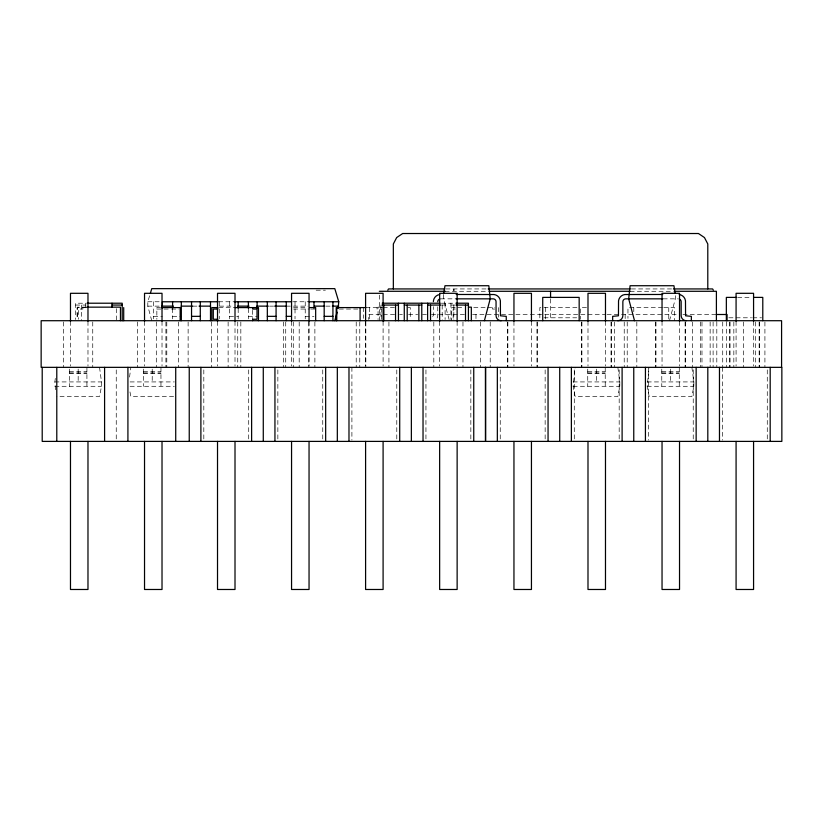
<?xml version="1.0" encoding="UTF-8"?>
<svg xmlns="http://www.w3.org/2000/svg" width="823" height="823" viewBox="0 0 823 823"><rect width="100%" height="100%" fill="white"/><g stroke="black" fill="none" stroke-linecap="round" stroke-linejoin="round"><path stroke-width="0.62" stroke-dasharray="4.12 3.09" d="M55.501 389.701L54.853 381.923L55.501 377.068M129.55 377.068L130.847 367.346M617.847 367.346L619.801 381.923L619.801 386.296L617.847 396.501L575.112 396.501L573.158 386.296L575.112 367.346M691.886 367.346L693.84 381.923L693.84 386.296L691.886 396.501L649.152 396.501L647.197 386.296L649.152 367.346M99.542 367.346L101.496 381.923L101.496 386.296L99.542 396.501L56.808 396.501M669.5 320.713L675.333 298.842L675.333 294.469M151.761 320.713L147.811 306.135L147.811 301.763L149.611 295.796M432.507 316.341L433.361 315.703L433.382 306.65M445.85 288.935L488.173 288.935M631.385 288.935L673.399 288.935M316.176 290.19L325.383 290.19M445.12 291.291L487.844 291.291M630.12 291.291L673.235 291.291M737.655 297.391L751.481 297.391M440.665 298.842L456.333 298.842M663.122 298.842L678.245 298.842M147.811 301.763L159.96 301.763M218.62 301.763L233.958 301.763M292.741 301.763L308.08 301.763M441.354 303.214L454.677 303.214M75.582 305.055L85.777 305.055M441.354 305.055L445.099 305.055M450.932 305.055L454.677 305.055M147.811 306.135L162.388 306.135M192.788 306.135L199.073 306.135M219.576 306.135L233.67 306.135M269.553 306.135L273.575 306.135M286.281 306.135L307.997 306.135M325.939 306.135L331.669 306.135M86.209 307.154L77.331 307.154L77.331 319.478M380.967 307.154L378.055 307.154L378.055 319.478M86.641 307.586L77.064 307.586L77.064 318.326M160.536 307.586L156.854 307.586L156.854 319.252M218.908 307.586L233.897 307.586M293.574 307.586L307.072 307.586M365.947 307.586L382.86 307.586M383.189 307.586L394.433 307.586M407.93 307.586L410.266 307.586L410.266 318.326M455.212 307.586L451.714 307.586L451.714 320.713M457.547 307.586L463.791 307.586M473.781 307.586L486.28 307.586M487.525 307.586L494.86 307.586M576.902 307.586L539.837 307.586L539.837 320.713M586.48 307.586L580.647 307.586L580.647 319.252M662.525 307.586L627.959 307.586L627.959 318.326M663.78 307.586L674.603 307.586L674.603 320.713M156.854 309.047L170.351 309.047M171.575 309.047L178.941 309.047M293.574 309.047L309.53 309.047M310.755 309.047L315.662 309.047M339.23 309.047L358.869 309.047M455.356 309.047L453.175 309.047L453.175 319.252M494.716 309.047L492.524 309.047L492.524 307.586M394.587 314.499L368.663 314.499L368.663 319.468M399.68 314.499L402.334 314.499M408.578 314.499L417.673 314.499M422.559 314.499L426.376 314.499M431.468 314.499L464.522 314.499M472.618 314.499L605.841 314.499M607.127 314.499L677.854 314.499M682.977 314.499L716.401 314.499M153.644 316.341L162.388 316.341M172.593 316.341L181.338 316.341M229.432 316.341L238.186 316.341M248.381 316.341L257.126 316.341M305.23 316.341L313.974 316.341M543.982 317.791L576.645 317.791M728.859 317.791L751.481 317.791M752.736 317.791L761.532 317.791M69.43 371.718L86.919 371.718M143.469 371.718L160.958 371.718M587.735 371.718L605.224 371.718M661.774 371.718L679.263 371.718M69.43 373.045L86.919 373.045M143.469 373.045L160.958 373.045M587.735 373.045L605.224 373.045M661.774 373.045L679.263 373.045M69.43 373.179L86.919 373.179M143.469 373.179L160.958 373.179M587.735 373.179L605.224 373.179M661.774 373.179L679.263 373.179M54.853 381.923L101.496 381.923M130.106 381.923L174.322 381.923M573.158 381.923L619.801 381.923M647.197 381.923L693.84 381.923M54.853 386.296L101.496 386.296M130.106 386.296L174.322 386.296M573.158 386.296L619.801 386.296M647.197 386.296L693.84 386.296M173.581 396.501L130.847 396.501L129.55 389.701M449.091 319.499L443.576 298.842L443.576 294.469M767.273 369.908L767.273 440.12M764.917 321.968L764.917 367.346M759.372 321.968L759.372 367.346M759.145 321.968L759.145 367.346M755.298 321.968L755.298 367.346M753.57 321.392L753.57 366.07M743.457 321.968L743.457 367.346M736.081 321.392L736.081 366.07M733.838 321.968L733.838 367.346M729.991 321.968L729.991 367.346M729.754 321.968L729.754 367.346M726.431 321.968L726.431 367.346M722.728 321.968L722.728 367.346M722.378 367.346L722.378 440.12M716.812 321.968L716.812 367.346M713.109 321.968L713.109 367.346M710.136 321.968L710.136 367.346M701.978 321.968L701.978 367.346M700.517 321.968L700.517 367.346M693.233 369.908L693.233 440.12M692.359 321.968L692.359 367.346M685.333 321.968L685.333 367.346M685.096 321.968L685.096 367.346M679.531 321.392L679.531 366.07M679.263 367.346L679.263 386.296M670.519 369.105L670.519 381.913M668.77 307.586L668.77 319.252M662.042 321.392L662.042 366.07M661.774 369.105L661.774 386.296M655.952 321.968L655.952 367.346M655.715 321.968L655.715 367.346M648.339 367.346L648.339 440.12M636.827 321.968L636.827 367.346M633.792 307.586L633.792 312.874M627.208 321.968L627.208 367.346M625.161 314.499L625.161 319.468M624.225 321.968L624.225 367.346M619.184 369.908L619.184 440.12M614.606 321.968L614.606 367.346M611.283 321.968L611.283 367.346M611.057 321.968L611.057 367.346M605.481 321.392L605.481 366.07M605.224 367.346L605.224 386.296M596.48 369.105L596.48 381.913M587.992 321.392L587.992 366.07M587.735 369.105L587.735 386.296M581.902 321.968L581.902 367.346M581.666 321.968L581.666 367.346M574.289 369.908L574.289 441.395M550.566 298.965L550.566 320.713M545.67 307.586L545.67 319.252M545.145 369.908L545.145 440.12M537.244 321.968L537.244 367.346M537.008 321.968L537.008 367.346M531.442 321.392L531.442 366.07M513.953 321.392L513.953 366.07M507.863 321.968L507.863 367.346M507.626 321.968L507.626 367.346M500.25 369.908L500.25 440.12M498.357 307.586L498.357 317.133M490.22 321.968L490.22 367.346M480.601 321.968L480.601 367.346M475.972 314.499L475.972 319.468M470.838 369.908L470.838 440.12M462.968 321.968L462.968 367.346M457.135 321.392L457.135 366.07M453.843 305.055L453.843 319.509M450.932 303.214L450.932 319.509M445.099 303.214L445.099 319.509M442.188 305.055L442.188 319.509M439.647 321.392L439.647 366.07M437.754 306.794L437.754 315.61A5.103 5.103 0 0 1 436.694 318.717M433.814 321.968L433.814 367.346M425.944 369.908L425.944 440.12M396.789 369.908L396.789 440.12M388.919 321.968L388.919 367.346M383.096 321.392L383.096 366.07M381.399 319.252L381.399 309.047L377.027 309.047L377.027 307.586M380.967 305.055L380.967 319.509M379.331 295.128L379.331 320.713M369.445 307.586L369.445 319.252M365.834 321.968L365.834 367.346M365.597 321.392L365.597 366.07M363.622 307.586L363.622 318.326M359.774 321.968L359.774 367.346M356.215 321.968L356.215 367.346M351.905 367.346L351.905 440.12M322.75 369.908L322.75 440.12M314.88 321.968L314.88 367.346M309.047 321.392L309.047 366.07M308.81 321.968L308.81 367.346M305.23 301.763L305.23 318.861M299.191 321.968L299.191 367.346M295.025 301.763L295.025 318.861M293.276 321.968L293.276 367.346M291.558 321.392L291.558 366.07M285.725 321.968L285.725 367.346M283.657 321.968L283.657 367.346M277.855 369.908L277.855 441.395M252.64 310.322L252.64 319.252M248.711 369.908L248.711 440.12M248.381 308.563L248.381 318.861M240.83 321.968L240.83 367.346M238.186 308.563L238.186 318.861M237.744 321.968L237.744 367.346M235.008 321.392L235.008 366.07M229.432 301.763L229.432 318.861M228.125 321.968L228.125 367.346M219.237 301.763L219.237 318.861M217.519 321.392L217.519 366.07M211.686 321.968L211.686 367.346M203.816 369.908L203.816 440.12M188.128 321.968L188.128 367.346M178.509 321.968L178.509 367.346M172.593 308.563L172.593 318.861M166.791 321.968L166.791 367.346M165.917 321.968L165.917 367.346M162.018 321.392L162.018 366.07M160.958 367.346L160.958 386.296M156.298 321.968L156.298 367.346M153.644 301.763L153.644 318.861M152.214 369.105L152.214 381.913M144.529 321.392L144.529 366.07M143.469 369.105L143.469 386.296M137.636 321.968L137.636 367.346M116.393 308.666L116.393 320.713M116.249 369.908L116.249 440.12M92.752 321.968L92.752 367.346M87.979 321.392L87.979 366.07M86.919 367.346L86.919 386.296M85.777 307.154L85.777 303.214L75.582 303.214L75.582 319.509M82.897 307.586L82.897 309.047L78.524 309.047L78.524 319.252M81.405 305.055L81.405 320.713M78.175 369.105L78.175 381.913M70.48 321.392L70.48 366.07M69.43 369.105L69.43 386.296M63.597 321.968L63.597 367.346M453.885 289.871C453.895 293.317 453.905 287.248 453.885 289.871"/><path stroke-width="1.23" d="M433.382 301.619L433.433 300.806A7.294 7.294 0 0 1 439.708 294.531M387.818 290.118L388.518 288.935L444.749 288.935M443.782 293.225L444.976 285.725L488.831 285.725L490.22 298.842L484.397 320.713M334.807 320.713L337.111 312.205M338.099 308.563L338.757 301.763L334.807 288.647L151.761 288.647L150.331 293.41M488.173 288.935L630.233 288.935M673.399 288.935L712.615 288.935L713.315 290.118M379.331 291.291L445.397 291.291M488.996 291.291L630.233 291.291M674.058 291.291L716.401 291.291L716.401 320.713M456.189 294.469L494.088 294.531A7.294 7.294 0 0 1 500.374 300.806L500.456 315.795L506.258 316.341L506.258 320.713M662.731 294.469L624.822 294.531A7.294 7.294 0 0 0 618.536 300.806L618.454 315.795L612.662 316.341L612.662 320.713M736.4 297.391L726.349 297.391L726.349 320.713M753.991 297.391L762.787 297.391L762.787 320.713M456.189 298.842L493.142 298.842A2.911 2.911 0 0 1 496.053 301.763L496.053 315.61A5.103 5.103 0 0 0 501.156 320.713M662.731 298.842L625.778 298.842A2.911 2.911 0 0 0 622.857 301.763L622.857 315.61A5.103 5.103 0 0 1 617.754 320.713M217.982 301.763L162.388 301.763L162.388 308.296M234.432 301.763L291.465 301.763M308.975 301.763L338.757 301.763M87.032 303.214L122.216 303.214L122.216 320.713M382.211 303.214L440.099 303.214M455.932 303.214L468.421 303.214L468.421 320.713M112.021 305.055L122.216 305.055M381.944 305.055L398.455 305.055M404.278 305.055L421.777 305.055M427.61 305.055L440.48 305.055M455.932 305.055L468.421 305.055M161.915 306.135L173.447 306.135M181.132 306.135L192.664 306.135M199.073 306.135L210.606 306.135M237.518 306.135L249.05 306.135M256.735 306.135L268.277 306.135M274.676 306.135L286.209 306.135M314.407 306.135L324.653 306.135M332.348 306.135L338.757 306.135M87.032 307.154L120.467 307.154L120.467 320.713M468.421 307.154L471.332 307.154L471.332 320.713M161.761 307.586L180.175 307.586L180.175 320.713M235.152 307.586L258.473 307.586L258.473 320.713M309.53 307.586L315.662 307.586L315.662 320.713M365.947 307.586L336.216 307.586L336.216 320.713M716.401 314.499L727.079 314.499L727.079 320.713M191.543 316.341L200.287 316.341M267.331 316.341L276.075 316.341M286.281 316.341L291.28 316.341M324.18 316.341L332.924 316.341M634.523 320.713L628.69 298.842L630.089 285.725L673.934 285.725L675.127 293.225M781.583 367.346L781.583 320.713L41.15 320.713L41.15 367.346L781.85 367.346L781.85 441.395L485.673 441.395L485.673 367.346M770.194 367.346L770.194 441.395M753.57 321.392L753.57 293.307L736.081 293.307L736.081 321.392M753.57 441.395L753.57 589.484L736.081 589.484L736.081 441.395M719.467 367.346L719.467 441.395M707.79 288.935L707.79 243.958L704.457 237.559L698.46 233.516L402.673 233.516L396.676 237.559L393.343 243.958L393.343 288.935M707.811 367.346L707.811 441.395M696.145 367.346L696.145 441.395M691.361 320.713L691.361 316.341L685.569 315.795L685.477 300.806A7.294 7.294 0 0 0 679.201 294.531M679.531 321.392L679.531 293.307L662.042 293.307L662.042 321.392M679.531 441.395L679.531 589.484L662.042 589.484L662.042 441.395M645.427 367.346L645.427 441.395M633.761 367.346L633.761 441.395M622.106 367.346L622.106 441.395M605.481 321.392L605.481 293.307L587.992 293.307L587.992 321.392M605.481 441.395L605.481 589.484L587.992 589.484L587.992 441.395M579.166 320.713L579.166 297.391L542.727 297.391L542.727 320.713M571.378 367.346L571.378 441.395M559.722 367.346L559.722 441.395M550.566 291.291L550.566 297.689M548.056 367.346L548.056 441.395M531.442 321.392L531.442 293.307L513.953 293.307L513.953 321.392M531.442 441.395L531.442 589.484L513.953 589.484L513.953 441.395M497.339 367.346L497.339 441.395M485.416 367.346L485.416 441.395L42.21 441.395L42.21 367.346M473.75 367.346L473.75 441.395M465.509 305.055L465.509 320.713M457.135 321.392L457.135 293.307L439.647 293.307L439.647 321.392M457.135 441.395L457.135 589.484L439.647 589.484L439.647 441.395M430.522 305.055L430.522 320.713M427.61 303.214L427.61 320.713M423.032 367.346L423.032 441.395M421.777 303.214L421.777 320.713M418.866 305.055L418.866 320.713M411.366 367.346L411.366 441.395M407.2 305.055L407.2 320.713M404.278 303.214L404.278 320.713M399.711 367.346L399.711 441.395M398.455 303.214L398.455 320.713M395.544 305.055L395.544 320.713M383.878 305.055L383.878 320.713M383.096 321.392L383.096 293.307L365.597 293.307L365.597 321.392M383.096 441.395L383.096 589.484L365.597 589.484L365.597 441.395M360.093 307.586L360.093 320.713M348.983 367.346L348.983 441.395M337.327 367.346L337.327 441.395M336.772 307.586L336.772 320.713M332.924 301.763L332.924 320.713M325.661 367.346L325.661 441.395M324.18 301.763L324.18 320.713M313.974 301.763L313.974 308.296M309.047 321.392L309.047 293.307L291.558 293.307L291.558 321.392M309.047 441.395L309.047 589.484L291.558 589.484L291.558 441.395M286.281 301.763L286.281 320.713M276.075 301.763L276.075 320.713M274.944 367.346L274.944 441.395M267.331 301.763L267.331 320.713M263.278 367.346L263.278 441.395M257.126 301.763L257.126 308.296M252.64 307.586L252.64 309.047L257.013 309.047L257.013 319.252L252.64 319.252L252.64 320.713M251.622 367.346L251.622 441.395M248.381 301.763L248.381 308.296M238.186 301.763L238.186 308.296M235.008 321.392L235.008 293.307L217.519 293.307L217.519 321.392M235.008 441.395L235.008 589.484L217.519 589.484L217.519 441.395M217.663 320.713L217.663 319.252L213.291 319.252L213.291 309.047L217.663 309.047L217.663 307.586L211.83 307.586L211.83 320.713M210.493 301.763L210.493 320.713M200.894 367.346L200.894 441.395M200.287 301.763L200.287 320.713M191.543 301.763L191.543 320.713M189.239 367.346L189.239 441.395M181.338 301.763L181.338 320.713M175.721 367.346L175.721 441.395M172.593 301.763L172.593 308.296M162.018 321.392L162.018 293.307L144.529 293.307L144.529 321.392M162.018 441.395L162.018 589.484L144.529 589.484L144.529 441.395M127.915 367.346L127.915 441.395M123.707 307.586L123.707 320.713M112.021 303.214L112.021 307.154M104.593 367.346L104.593 441.395M87.979 321.392L87.979 293.307L70.48 293.307L70.48 321.392M87.979 441.395L87.979 589.484L70.48 589.484L70.48 441.395M56.787 367.346L56.787 441.395M679.366 299.068A2.911 2.911 0 0 1 681.166 301.763L681.166 315.61A5.103 5.103 0 0 0 686.259 320.713M437.754 301.763A2.911 2.911 0 0 1 439.914 298.944"/></g></svg>
